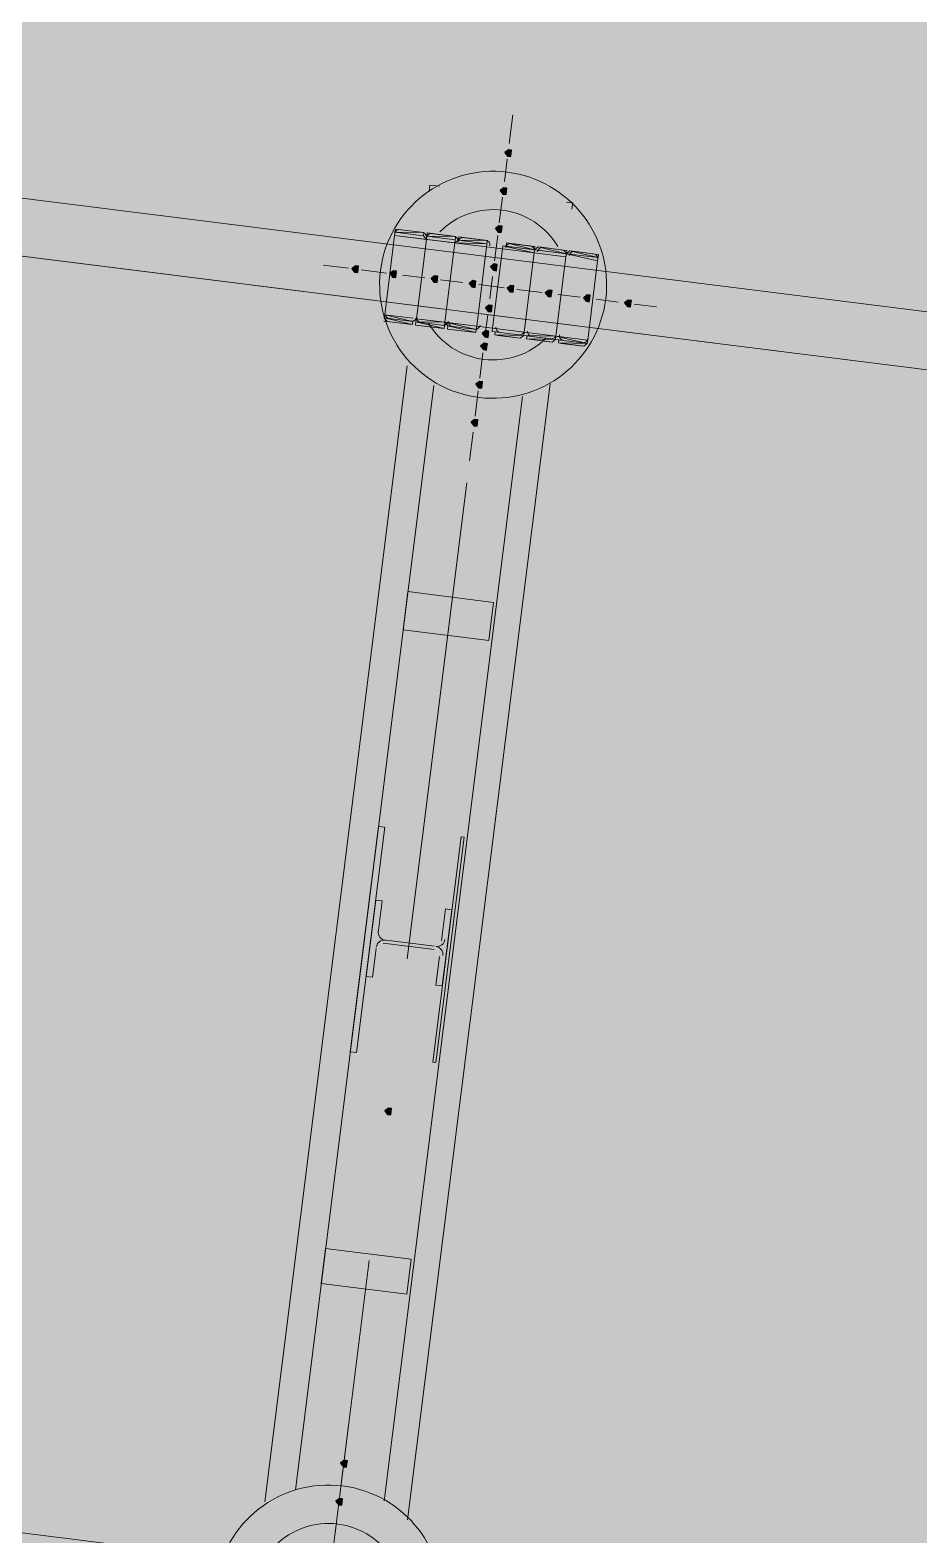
# Model space of a CAD drawing. Header units: metres. Extents: x -4 to 509425, y 7549 to 4732445.
# Drawn here: x 476002.263 to 476004.617, y 4719750.789 to 4719754.773 of the extents above; entities that cross this region are included whole.
import ezdxf

# ---------------------------------------------------------------- set-up
doc = ezdxf.new("R2010")
doc.units = ezdxf.units.M
doc.header["$LTSCALE"] = 0.01
doc.header["$MEASUREMENT"] = 0
doc.layers.get('0').update_dxf_attribs({"lineweight": 0})
doc.layers.add('_SUBESTACIÓN', color=1, linetype='Continuous')
doc.layers.add('SUBESTACION LA VID', color=253, linetype='Continuous')

# ---------------------------------------------------------------- blocks, each defined once
blk = doc.blocks.new('A$Cfff6051d')
at = {"layer": 'SUBESTACION LA VID', "transparency": 33554687}
h = blk.add_hatch(color=256, dxfattribs=at)
h.dxf.hatch_style = 2
h.paths.add_polyline_path([(476003.5373, 4719754.4465), (476003.5383, 4719754.4549), (476003.5299, 4719754.4559), (476003.5205, 4719754.4486), (476003.5278, 4719754.4391), (476003.5362, 4719754.4381)])
h = blk.add_hatch(color=256, dxfattribs=at)
h.dxf.hatch_style = 2
h.paths.add_polyline_path([(476003.5246, 4719754.3457), (476003.5257, 4719754.3541), (476003.5173, 4719754.3551), (476003.5078, 4719754.3478), (476003.5152, 4719754.3383), (476003.5236, 4719754.3373)])
h = blk.add_hatch(color=256, dxfattribs=at)
h.dxf.hatch_style = 2
h.paths.add_polyline_path([(476003.512, 4719754.2449), (476003.5131, 4719754.2533), (476003.5047, 4719754.2543), (476003.4952, 4719754.247), (476003.5026, 4719754.2375), (476003.511, 4719754.2365)])
h = blk.add_hatch(color=256, dxfattribs=at)
h.dxf.hatch_style = 2
h.paths.add_polyline_path([(476003.1318, 4719754.1389), (476003.1329, 4719754.1473), (476003.1245, 4719754.1484), (476003.115, 4719754.141), (476003.1224, 4719754.1316), (476003.1308, 4719754.1305)])
h = blk.add_hatch(color=256, dxfattribs=at)
h.dxf.hatch_style = 2
h.paths.add_polyline_path([(476003.2326, 4719754.1263), (476003.2337, 4719754.1347), (476003.2253, 4719754.1357), (476003.2158, 4719754.1284), (476003.2232, 4719754.1189), (476003.2316, 4719754.1179)])
h = blk.add_hatch(color=256, dxfattribs=at)
h.dxf.hatch_style = 2
h.paths.add_polyline_path([(476003.3419, 4719754.1126), (476003.3429, 4719754.121), (476003.3345, 4719754.1221), (476003.3251, 4719754.1147), (476003.3324, 4719754.1053), (476003.3408, 4719754.1042)])
h = blk.add_hatch(color=256, dxfattribs=at)
h.dxf.hatch_style = 2
h.paths.add_polyline_path([(476003.4994, 4719754.1441), (476003.5004, 4719754.1525), (476003.492, 4719754.1535), (476003.4826, 4719754.1462), (476003.4899, 4719754.1367), (476003.4983, 4719754.1357)])
h = blk.add_hatch(color=256, dxfattribs=at)
h.dxf.hatch_style = 2
h.paths.add_polyline_path([(476003.4427, 4719754.1), (476003.4437, 4719754.1084), (476003.4353, 4719754.1094), (476003.4259, 4719754.1021), (476003.4332, 4719754.0926), (476003.4416, 4719754.0916)])
h = blk.add_hatch(color=256, dxfattribs=at)
h.dxf.hatch_style = 2
h.paths.add_polyline_path([(476003.5435, 4719754.0873), (476003.5445, 4719754.0957), (476003.5361, 4719754.0968), (476003.5267, 4719754.0894), (476003.534, 4719754.08), (476003.5424, 4719754.0789)])
h = blk.add_hatch(color=256, dxfattribs=at)
h.dxf.hatch_style = 2
h.paths.add_polyline_path([(476003.6443, 4719754.0747), (476003.6453, 4719754.0831), (476003.6369, 4719754.0841), (476003.6275, 4719754.0768), (476003.6348, 4719754.0673), (476003.6432, 4719754.0663)])
h = blk.add_hatch(color=256, dxfattribs=at)
h.dxf.hatch_style = 2
h.paths.add_polyline_path([(476003.4857, 4719754.0348), (476003.4867, 4719754.0432), (476003.4783, 4719754.0443), (476003.4689, 4719754.037), (476003.4762, 4719754.0275), (476003.4846, 4719754.0264)])
h = blk.add_hatch(color=256, dxfattribs=at)
h.dxf.hatch_style = 2
h.paths.add_polyline_path([(476003.7451, 4719754.0621), (476003.7461, 4719754.0705), (476003.7377, 4719754.0715), (476003.7283, 4719754.0642), (476003.7356, 4719754.0547), (476003.744, 4719754.0537)])
h = blk.add_hatch(color=256, dxfattribs=at)
h.dxf.hatch_style = 2
h.paths.add_polyline_path([(476003.8543, 4719754.0484), (476003.8553, 4719754.0568), (476003.8469, 4719754.0578), (476003.8375, 4719754.0505), (476003.8448, 4719754.041), (476003.8532, 4719754.04)])
h = blk.add_hatch(color=256, dxfattribs=at)
h.dxf.hatch_style = 2
h.paths.add_polyline_path([(476003.4773, 4719753.9676), (476003.4783, 4719753.976), (476003.4699, 4719753.9771), (476003.4605, 4719753.9697), (476003.4678, 4719753.9603), (476003.4762, 4719753.9592)])
h = blk.add_hatch(color=256, dxfattribs=at)
h.dxf.hatch_style = 2
h.paths.add_polyline_path([(476003.473, 4719753.934), (476003.4741, 4719753.9424), (476003.4657, 4719753.9435), (476003.4562, 4719753.9361), (476003.4636, 4719753.9267), (476003.472, 4719753.9256)])
h = blk.add_hatch(color=256, dxfattribs=at)
h.dxf.hatch_style = 2
h.paths.add_polyline_path([(476003.4604, 4719753.8332), (476003.4615, 4719753.8416), (476003.4531, 4719753.8427), (476003.4436, 4719753.8353), (476003.451, 4719753.8259), (476003.4594, 4719753.8248)])
h = blk.add_hatch(color=256, dxfattribs=at)
h.dxf.hatch_style = 2
h.paths.add_polyline_path([(476003.4478, 4719753.7324), (476003.4488, 4719753.7408), (476003.4404, 4719753.7419), (476003.431, 4719753.7345), (476003.4383, 4719753.7251), (476003.4467, 4719753.724)])
h = blk.add_hatch(color=256, dxfattribs=at)
h.dxf.hatch_style = 2
h.paths.add_polyline_path([(476003.2192, 4719751.9096), (476003.2203, 4719751.918), (476003.2119, 4719751.919), (476003.2024, 4719751.9117), (476003.2098, 4719751.9022), (476003.2182, 4719751.9012)])
h = blk.add_hatch(color=256, dxfattribs=at)
h.dxf.hatch_style = 2
h.paths.add_polyline_path([(476003.1023, 4719750.9771), (476003.1034, 4719750.9855), (476003.095, 4719750.9866), (476003.0855, 4719750.9792), (476003.0929, 4719750.9698), (476003.1013, 4719750.9687)])
h = blk.add_hatch(color=256, dxfattribs=at)
h.dxf.hatch_style = 2
h.paths.add_polyline_path([(476003.0897, 4719750.8763), (476003.0908, 4719750.8847), (476003.0824, 4719750.8858), (476003.0729, 4719750.8784), (476003.0802, 4719750.869), (476003.0886, 4719750.8679)])
at = {"layer": 'SUBESTACION LA VID', "lineweight": 15}
for p, q in [((476071.4612, 4719745.6493), (475975.7142, 4719757.6531)), ((476071.4423, 4719745.4981), (475975.6953, 4719757.5019)), ((476003.5415, 4719754.5483), (476003.532, 4719754.4727)), ((476003.5268, 4719754.4307), (476003.5194, 4719754.3719)), ((476003.5141, 4719754.3299), (476003.5057, 4719754.2627)), ((476003.2978, 4719754.2376), (476003.239, 4719754.245)), ((476003.2285, 4719754.2292), (476003.2022, 4719754.0192)), ((476003.3125, 4719754.2187), (476003.2862, 4719754.0087)), ((476003.2862, 4719754.0087), (476003.3125, 4719754.2187)), ((476003.3818, 4719754.227), (476003.323, 4719754.2344)), ((476003.3881, 4719754.2092), (476003.3618, 4719753.9992)), ((476003.3618, 4719753.9992), (476003.3881, 4719754.2092)), ((476003.4658, 4719754.2165), (476003.407, 4719754.2239)), ((476003.4458, 4719753.9887), (476003.4721, 4719754.1987)), ((476003.5015, 4719754.2291), (476003.4931, 4719754.1619)), ((476003.533, 4719754.2081), (476003.5834, 4719754.2018)), ((476003.617, 4719754.1976), (476003.6674, 4719754.1912)), ((476071.0252, 4719742.1716), (475975.2782, 4719754.1753)), ((476003.4878, 4719753.9834), (476003.5141, 4719754.1934)), ((476003.5981, 4719754.1829), (476003.5718, 4719753.9729)), ((476003.5718, 4719753.9729), (476003.5981, 4719754.1829)), ((476003.6821, 4719754.1723), (476003.6558, 4719753.9623)), ((476003.6558, 4719753.9623), (476003.6821, 4719754.1723)), ((476003.701, 4719754.187), (476003.7514, 4719754.1807)), ((476003.7661, 4719754.1618), (476003.7398, 4719753.9518)), ((476003.1066, 4719754.1421), (476003.0394, 4719754.1505)), ((476003.2074, 4719754.1295), (476003.1402, 4719754.1379)), ((476003.3082, 4719754.1168), (476003.2494, 4719754.1242)), ((476003.4878, 4719754.1199), (476003.4804, 4719754.0611)), ((476003.4091, 4719754.1042), (476003.3503, 4719754.1116)), ((476003.5183, 4719754.0905), (476003.4511, 4719754.0989)), ((476003.6191, 4719754.0778), (476003.5519, 4719754.0863)), ((476003.7199, 4719754.0652), (476003.6611, 4719754.0726)), ((476003.8207, 4719754.0526), (476003.7619, 4719754.0599)), ((476003.9215, 4719754.0399), (476003.8627, 4719754.0473)), ((476003.2084, 4719754.0013), (476003.2672, 4719753.994)), ((476003.4752, 4719754.0191), (476003.4678, 4719753.9603)), ((476003.2924, 4719753.9908), (476003.3513, 4719753.9834)), ((476003.3765, 4719753.9803), (476003.4353, 4719753.9729)), ((476003.5529, 4719753.9582), (476003.5025, 4719753.9645)), ((476003.6369, 4719753.9476), (476003.5865, 4719753.954)), ((476003.7209, 4719753.9371), (476003.6705, 4719753.9434)), ((476003.262, 4719753.8837), (476002.8849, 4719750.8764)), ((476003.4625, 4719753.9183), (476003.4541, 4719753.8511)), ((476002.9658, 4719750.9089), (476003.3323, 4719753.8322)), ((476003.201, 4719750.8794), (476003.5675, 4719753.8027)), ((476003.64, 4719753.8363), (476003.2629, 4719750.829)), ((476003.4499, 4719753.8175), (476003.4415, 4719753.7503)), ((476003.4362, 4719753.7083), (476003.4267, 4719753.6327)), ((476003.2614, 4719752.3138), (476003.4194, 4719753.5739)), ((476003.1984, 4719752.3559), (476003.3328, 4719752.339)), ((476003.3339, 4719752.3474), (476003.1994, 4719752.3643)), ((476003.0034, 4719750.2557), (476003.1613, 4719751.5158)), ((476003.1066, 4719751.079), (476003.096, 4719750.995)), ((476003.0918, 4719750.9614), (476003.0834, 4719750.8942)), ((476003.0781, 4719750.8522), (476003.0708, 4719750.7934))]:
    blk.add_line(p, q, dxfattribs=at)
at = {"layer": 'SUBESTACION LA VID', "lineweight": 0}
for p, q in [((476003.2295, 4719754.2376), (476003.3051, 4719754.2281)), ((476003.2295, 4719754.2376), (476003.3051, 4719754.2281)), ((476003.2295, 4719754.2376), (476003.3062, 4719754.2365)), ((476003.2306, 4719754.246), (476003.3062, 4719754.2365)), ((476003.2306, 4719754.246), (476003.3062, 4719754.2365)), ((476003.2306, 4719754.246), (476003.2978, 4719754.2376)), ((476003.239, 4719754.245), (476003.2978, 4719754.2376)), ((476003.239, 4719754.245), (476003.2978, 4719754.2376)), ((476003.239, 4719754.245), (476003.2978, 4719754.2376)), ((476003.3135, 4719754.2271), (476003.3891, 4719754.2176)), ((476003.3135, 4719754.2271), (476003.3891, 4719754.2176)), ((476003.3135, 4719754.2271), (476003.3902, 4719754.226)), ((476003.3146, 4719754.2355), (476003.3902, 4719754.226)), ((476003.3146, 4719754.2355), (476003.3902, 4719754.226)), ((476003.323, 4719754.2344), (476003.3902, 4719754.226)), ((476003.323, 4719754.2344), (476003.3818, 4719754.227)), ((476003.323, 4719754.2344), (476003.3818, 4719754.227)), ((476003.3881, 4719754.2092), (476003.4731, 4719754.2071)), ((476003.3975, 4719754.2165), (476003.4731, 4719754.2071)), ((476003.3975, 4719754.2165), (476003.4731, 4719754.2071)), ((476003.3975, 4719754.2165), (476003.4731, 4719754.2071)), ((476003.3975, 4719754.2165), (476003.4731, 4719754.2071)), ((476003.3975, 4719754.2165), (476003.4742, 4719754.2155)), ((476003.3986, 4719754.2249), (476003.4742, 4719754.2155)), ((476003.3986, 4719754.2249), (476003.4742, 4719754.2155)), ((476003.3986, 4719754.2249), (476003.4658, 4719754.2165)), ((476003.3986, 4719754.2249), (476003.4658, 4719754.2165)), ((476003.407, 4719754.2239), (476003.4658, 4719754.2165)), ((476003.407, 4719754.2239), (476003.4658, 4719754.2165)), ((476003.5151, 4719754.2018), (476003.5981, 4719754.1829)), ((476003.5235, 4719754.2007), (476003.5991, 4719754.1913)), ((476003.5235, 4719754.2007), (476003.5991, 4719754.1913)), ((476003.5246, 4719754.2091), (476003.5991, 4719754.1913)), ((476003.5246, 4719754.2091), (476003.6002, 4719754.1997)), ((476003.5246, 4719754.2091), (476003.6002, 4719754.1997)), ((476003.5246, 4719754.2091), (476003.5918, 4719754.2007)), ((476003.5246, 4719754.2091), (476003.5918, 4719754.2007)), ((476003.533, 4719754.2081), (476003.5918, 4719754.2007)), ((476003.533, 4719754.2081), (476003.5918, 4719754.2007)), ((476003.6086, 4719754.1986), (476003.6832, 4719754.1807)), ((476003.6086, 4719754.1986), (476003.6758, 4719754.1902)), ((476003.6086, 4719754.1986), (476003.6758, 4719754.1902)), ((476003.6086, 4719754.1986), (476003.6758, 4719754.1902)), ((476003.6086, 4719754.1986), (476003.6758, 4719754.1902)), ((476003.617, 4719754.1976), (476003.6758, 4719754.1902)), ((476003.617, 4719754.1976), (476003.6758, 4719754.1902)), ((476003.5991, 4719754.1913), (476003.6832, 4719754.1807)), ((476003.5991, 4719754.1913), (476003.6832, 4719754.1807)), ((476003.6075, 4719754.1902), (476003.6832, 4719754.1807)), ((476003.6832, 4719754.1807), (476003.7661, 4719754.1618)), ((476003.6832, 4719754.1807), (476003.7672, 4719754.1702)), ((476003.6916, 4719754.1797), (476003.7672, 4719754.1702)), ((476003.6926, 4719754.1881), (476003.7672, 4719754.1702)), ((476003.6926, 4719754.1881), (476003.7598, 4719754.1797)), ((476003.6926, 4719754.1881), (476003.7598, 4719754.1797)), ((476003.701, 4719754.187), (476003.7598, 4719754.1797)), ((476003.701, 4719754.187), (476003.7598, 4719754.1797)), ((476003.2756, 4719753.9929), (476003.2, 4719754.0024)), ((476003.2756, 4719753.9929), (476003.2011, 4719754.0108)), ((476003.2767, 4719754.0013), (476003.2022, 4719754.0192)), ((476003.2778, 4719754.0097), (476003.2022, 4719754.0192)), ((476003.2756, 4719753.9929), (476003.2084, 4719754.0013)), ((476003.2756, 4719753.9929), (476003.2084, 4719754.0013)), ((476003.3597, 4719753.9824), (476003.2851, 4719754.0003)), ((476003.3607, 4719753.9908), (476003.2851, 4719754.0003)), ((476003.3607, 4719753.9908), (476003.2851, 4719754.0003)), ((476003.3607, 4719753.9908), (476003.2851, 4719754.0003)), ((476003.3607, 4719753.9908), (476003.2851, 4719754.0003)), ((476003.3618, 4719753.9992), (476003.2851, 4719754.0003)), ((476003.4458, 4719753.9887), (476003.3618, 4719753.9992)), ((476003.4447, 4719753.9803), (476003.3702, 4719753.9981)), ((476003.3513, 4719753.9834), (476003.284, 4719753.9919)), ((476003.3597, 4719753.9824), (476003.284, 4719753.9919)), ((476003.3597, 4719753.9824), (476003.284, 4719753.9919)), ((476003.3513, 4719753.9834), (476003.2924, 4719753.9908)), ((476003.3513, 4719753.9834), (476003.2924, 4719753.9908)), ((476003.4353, 4719753.9729), (476003.3681, 4719753.9813)), ((476003.4437, 4719753.9719), (476003.3681, 4719753.9813)), ((476003.4437, 4719753.9719), (476003.3681, 4719753.9813)), ((476003.4437, 4719753.9719), (476003.3691, 4719753.9897)), ((476003.4447, 4719753.9803), (476003.3691, 4719753.9897)), ((476003.4447, 4719753.9803), (476003.3691, 4719753.9897)), ((476003.4447, 4719753.9803), (476003.3691, 4719753.9897)), ((476003.4447, 4719753.9803), (476003.3691, 4719753.9897)), ((476003.5707, 4719753.9645), (476003.4867, 4719753.975)), ((476003.5613, 4719753.9571), (476003.4941, 4719753.9655)), ((476003.5707, 4719753.9645), (476003.4941, 4719753.9655)), ((476003.5707, 4719753.9645), (476003.4951, 4719753.9739)), ((476003.5529, 4719753.9582), (476003.5025, 4719753.9645)), ((476003.6547, 4719753.9539), (476003.5707, 4719753.9645)), ((476003.6547, 4719753.9539), (476003.5791, 4719753.9634)), ((476003.6547, 4719753.9539), (476003.5791, 4719753.9634)), ((476003.6453, 4719753.9466), (476003.5781, 4719753.955)), ((476003.6453, 4719753.9466), (476003.5781, 4719753.955)), ((476003.6547, 4719753.9539), (476003.5781, 4719753.955)), ((476003.6453, 4719753.9466), (476003.5865, 4719753.954)), ((476003.7293, 4719753.936), (476003.6621, 4719753.9445)), ((476003.7293, 4719753.936), (476003.6621, 4719753.9445)), ((476003.7293, 4719753.936), (476003.6621, 4719753.9445)), ((476003.7293, 4719753.936), (476003.6621, 4719753.9445)), ((476003.7387, 4719753.9434), (476003.6621, 4719753.9445)), ((476003.7387, 4719753.9434), (476003.6631, 4719753.9529)), ((476003.7387, 4719753.9434), (476003.6631, 4719753.9529)), ((476003.7293, 4719753.936), (476003.6705, 4719753.9434))]:
    blk.add_line(p, q, dxfattribs=at)
at = {"layer": 'SUBESTACION LA VID', "lineweight": 15}
for points in [[(476071.4423, 4719745.4981), (476071.4612, 4719745.6493), (475975.7142, 4719757.6531), (475975.6953, 4719757.5019), (476071.4423, 4719745.4981)], [(476003.3472, 4719754.3594), (476003.322, 4719754.3625), (476003.3199, 4719754.3457)], [(476003.6832, 4719754.3172), (476003.7, 4719754.3151), (476003.6979, 4719754.2983)], [(476003.3398, 4719754.2323), (476003.323, 4719754.2344), (476003.3146, 4719754.2355), (476003.3135, 4719754.2271), (476003.3125, 4719754.2187), (476003.3051, 4719754.2281), (476003.3062, 4719754.2365), (476003.2978, 4719754.2376), (476003.239, 4719754.245), (476003.2306, 4719754.246), (476003.2295, 4719754.2376), (476003.2285, 4719754.2292), (476003.2022, 4719754.0192), (476003.2011, 4719754.0108), (476003.2084, 4719754.0013), (476003.2672, 4719753.994), (476003.2756, 4719753.9929), (476003.2767, 4719754.0013), (476003.2862, 4719754.0087), (476003.2851, 4719754.0003), (476003.284, 4719753.9919), (476003.2924, 4719753.9908), (476003.3513, 4719753.9834), (476003.3597, 4719753.9824), (476003.3607, 4719753.9908), (476003.3618, 4719753.9992), (476003.3691, 4719753.9897), (476003.3681, 4719753.9813), (476003.3765, 4719753.9803), (476003.4353, 4719753.9729), (476003.4437, 4719753.9719), (476003.4447, 4719753.9803), (476003.4458, 4719753.9887), (476003.4878, 4719753.9834), (476003.4867, 4719753.975), (476003.4951, 4719753.9739), (476003.4941, 4719753.9655), (476003.5025, 4719753.9645), (476003.5529, 4719753.9582), (476003.5613, 4719753.9571), (476003.5707, 4719753.9645), (476003.5718, 4719753.9729), (476003.5707, 4719753.9645), (476003.5791, 4719753.9634), (476003.5781, 4719753.955), (476003.5865, 4719753.954), (476003.6369, 4719753.9476), (476003.6453, 4719753.9466), (476003.6547, 4719753.9539), (476003.6558, 4719753.9623), (476003.6547, 4719753.9539), (476003.6631, 4719753.9529), (476003.6621, 4719753.9445), (476003.6705, 4719753.9434), (476003.7209, 4719753.9371), (476003.7293, 4719753.936), (476003.7387, 4719753.9434), (476003.7398, 4719753.9518), (476003.7661, 4719754.1618), (476003.7672, 4719754.1702), (476003.7682, 4719754.1786), (476003.7598, 4719754.1797), (476003.7514, 4719754.1807), (476003.701, 4719754.187), (476003.6926, 4719754.1881), (476003.6832, 4719754.1807), (476003.6821, 4719754.1723), (476003.6832, 4719754.1807), (476003.6842, 4719754.1891), (476003.6758, 4719754.1902), (476003.6674, 4719754.1912), (476003.617, 4719754.1976), (476003.6086, 4719754.1986), (476003.5991, 4719754.1913), (476003.5981, 4719754.1829), (476003.5991, 4719754.1913), (476003.6002, 4719754.1997), (476003.5918, 4719754.2007), (476003.5834, 4719754.2018), (476003.533, 4719754.2081), (476003.5246, 4719754.2091), (476003.5235, 4719754.2007), (476003.5151, 4719754.2018), (476003.5141, 4719754.1934), (476003.4721, 4719754.1987), (476003.4731, 4719754.2071), (476003.4742, 4719754.2155), (476003.4658, 4719754.2165), (476003.407, 4719754.2239), (476003.3986, 4719754.2249), (476003.3975, 4719754.2165), (476003.3881, 4719754.2092), (476003.3891, 4719754.2176), (476003.3902, 4719754.226), (476003.3818, 4719754.227), (476003.3398, 4719754.2323)], [(476071.0063, 4719742.0204), (476071.0252, 4719742.1716), (475975.2782, 4719754.1753), (475975.2593, 4719754.0241), (476071.0063, 4719742.0204)], [(476003.2512, 4719753.1854), (476003.2638, 4719753.2862), (476003.4907, 4719753.2578), (476003.478, 4719753.157), (476003.2512, 4719753.1854)], [(476003.1279, 4719752.0661), (476003.2027, 4719752.6625), (476003.1859, 4719752.6646), (476003.1111, 4719752.0682), (476003.1279, 4719752.0661)], [(476003.3295, 4719752.0408), (476003.4043, 4719752.6372), (476003.4127, 4719752.6362), (476003.3379, 4719752.0397), (476003.3295, 4719752.0408)], [(476003.1785, 4719752.4693), (476003.1532, 4719752.2677), (476003.17, 4719752.2656), (476003.1795, 4719752.3412)], [(476003.1848, 4719752.3832), (476003.1953, 4719752.4672), (476003.1785, 4719752.4693)], [(476003.3475, 4719752.3201), (476003.338, 4719752.2445), (476003.3548, 4719752.2424), (476003.3801, 4719752.444), (476003.3633, 4719752.4461), (476003.3528, 4719752.3621)], [(476003.0343, 4719751.4549), (476003.0458, 4719751.5473), (476003.2726, 4719751.5189), (476003.2611, 4719751.4265), (476003.0343, 4719751.4549)]]:
    blk.add_lwpolyline(points, dxfattribs=at)
at = {"layer": 'SUBESTACION LA VID'}
for points in [[(476003.5373, 4719754.4465), (476003.5383, 4719754.4549), (476003.5299, 4719754.4559), (476003.5205, 4719754.4486), (476003.5278, 4719754.4391), (476003.5362, 4719754.4381)], [(476003.5246, 4719754.3457), (476003.5257, 4719754.3541), (476003.5173, 4719754.3551), (476003.5078, 4719754.3478), (476003.5152, 4719754.3383), (476003.5236, 4719754.3373)], [(476003.512, 4719754.2449), (476003.5131, 4719754.2533), (476003.5047, 4719754.2543), (476003.4952, 4719754.247), (476003.5026, 4719754.2375), (476003.511, 4719754.2365)], [(476003.1318, 4719754.1389), (476003.1329, 4719754.1473), (476003.1245, 4719754.1484), (476003.115, 4719754.141), (476003.1224, 4719754.1316), (476003.1308, 4719754.1305)], [(476003.2326, 4719754.1263), (476003.2337, 4719754.1347), (476003.2253, 4719754.1357), (476003.2158, 4719754.1284), (476003.2232, 4719754.1189), (476003.2316, 4719754.1179)], [(476003.3419, 4719754.1126), (476003.3429, 4719754.121), (476003.3345, 4719754.1221), (476003.3251, 4719754.1147), (476003.3324, 4719754.1053), (476003.3408, 4719754.1042)], [(476003.4994, 4719754.1441), (476003.5004, 4719754.1525), (476003.492, 4719754.1535), (476003.4826, 4719754.1462), (476003.4899, 4719754.1367), (476003.4983, 4719754.1357)], [(476003.4427, 4719754.1), (476003.4437, 4719754.1084), (476003.4353, 4719754.1094), (476003.4259, 4719754.1021), (476003.4332, 4719754.0926), (476003.4416, 4719754.0916)], [(476003.5435, 4719754.0873), (476003.5445, 4719754.0957), (476003.5361, 4719754.0968), (476003.5267, 4719754.0894), (476003.534, 4719754.08), (476003.5424, 4719754.0789)], [(476003.6443, 4719754.0747), (476003.6453, 4719754.0831), (476003.6369, 4719754.0841), (476003.6275, 4719754.0768), (476003.6348, 4719754.0673), (476003.6432, 4719754.0663)], [(476003.4857, 4719754.0348), (476003.4867, 4719754.0432), (476003.4783, 4719754.0443), (476003.4689, 4719754.037), (476003.4762, 4719754.0275), (476003.4846, 4719754.0264)], [(476003.7451, 4719754.0621), (476003.7461, 4719754.0705), (476003.7377, 4719754.0715), (476003.7283, 4719754.0642), (476003.7356, 4719754.0547), (476003.744, 4719754.0537)], [(476003.8543, 4719754.0484), (476003.8553, 4719754.0568), (476003.8469, 4719754.0578), (476003.8375, 4719754.0505), (476003.8448, 4719754.041), (476003.8532, 4719754.04)], [(476003.4773, 4719753.9676), (476003.4783, 4719753.976), (476003.4699, 4719753.9771), (476003.4605, 4719753.9697), (476003.4678, 4719753.9603), (476003.4762, 4719753.9592)], [(476003.473, 4719753.934), (476003.4741, 4719753.9424), (476003.4657, 4719753.9435), (476003.4562, 4719753.9361), (476003.4636, 4719753.9267), (476003.472, 4719753.9256)], [(476003.4604, 4719753.8332), (476003.4615, 4719753.8416), (476003.4531, 4719753.8427), (476003.4436, 4719753.8353), (476003.451, 4719753.8259), (476003.4594, 4719753.8248)], [(476003.4478, 4719753.7324), (476003.4488, 4719753.7408), (476003.4404, 4719753.7419), (476003.431, 4719753.7345), (476003.4383, 4719753.7251), (476003.4467, 4719753.724)], [(476003.2192, 4719751.9096), (476003.2203, 4719751.918), (476003.2119, 4719751.919), (476003.2024, 4719751.9117), (476003.2098, 4719751.9022), (476003.2182, 4719751.9012)], [(476003.1023, 4719750.9771), (476003.1034, 4719750.9855), (476003.095, 4719750.9866), (476003.0855, 4719750.9792), (476003.0929, 4719750.9698), (476003.1013, 4719750.9687)], [(476003.0897, 4719750.8763), (476003.0908, 4719750.8847), (476003.0824, 4719750.8858), (476003.0729, 4719750.8784), (476003.0802, 4719750.869), (476003.0886, 4719750.8679)]]:
    blk.add_lwpolyline(points, close=True, dxfattribs=at)
at = {"layer": 'SUBESTACION LA VID', "lineweight": 0}
for points in [[(476003.5373, 4719754.4465), (476003.5383, 4719754.4549), (476003.5299, 4719754.4559), (476003.5205, 4719754.4486), (476003.5278, 4719754.4391), (476003.5362, 4719754.4381)], [(476003.5246, 4719754.3457), (476003.5257, 4719754.3541), (476003.5173, 4719754.3551), (476003.5078, 4719754.3478), (476003.5152, 4719754.3383), (476003.5236, 4719754.3373)], [(476003.512, 4719754.2449), (476003.5131, 4719754.2533), (476003.5047, 4719754.2543), (476003.4952, 4719754.247), (476003.5026, 4719754.2375), (476003.511, 4719754.2365)], [(476003.1318, 4719754.1389), (476003.1329, 4719754.1473), (476003.1245, 4719754.1484), (476003.115, 4719754.141), (476003.1224, 4719754.1316), (476003.1308, 4719754.1305)], [(476003.2326, 4719754.1263), (476003.2337, 4719754.1347), (476003.2253, 4719754.1357), (476003.2158, 4719754.1284), (476003.2232, 4719754.1189), (476003.2316, 4719754.1179)], [(476003.3419, 4719754.1126), (476003.3429, 4719754.121), (476003.3345, 4719754.1221), (476003.3251, 4719754.1147), (476003.3324, 4719754.1053), (476003.3408, 4719754.1042)], [(476003.4994, 4719754.1441), (476003.5004, 4719754.1525), (476003.492, 4719754.1535), (476003.4826, 4719754.1462), (476003.4899, 4719754.1367), (476003.4983, 4719754.1357)], [(476003.4427, 4719754.1), (476003.4437, 4719754.1084), (476003.4353, 4719754.1094), (476003.4259, 4719754.1021), (476003.4332, 4719754.0926), (476003.4416, 4719754.0916)], [(476003.5435, 4719754.0873), (476003.5445, 4719754.0957), (476003.5361, 4719754.0968), (476003.5267, 4719754.0894), (476003.534, 4719754.08), (476003.5424, 4719754.0789)], [(476003.6443, 4719754.0747), (476003.6453, 4719754.0831), (476003.6369, 4719754.0841), (476003.6275, 4719754.0768), (476003.6348, 4719754.0673), (476003.6432, 4719754.0663)], [(476003.4857, 4719754.0348), (476003.4867, 4719754.0432), (476003.4783, 4719754.0443), (476003.4689, 4719754.037), (476003.4762, 4719754.0275), (476003.4846, 4719754.0264)], [(476003.7451, 4719754.0621), (476003.7461, 4719754.0705), (476003.7377, 4719754.0715), (476003.7283, 4719754.0642), (476003.7356, 4719754.0547), (476003.744, 4719754.0537)], [(476003.8543, 4719754.0484), (476003.8553, 4719754.0568), (476003.8469, 4719754.0578), (476003.8375, 4719754.0505), (476003.8448, 4719754.041), (476003.8532, 4719754.04)], [(476003.4773, 4719753.9676), (476003.4783, 4719753.976), (476003.4699, 4719753.9771), (476003.4605, 4719753.9697), (476003.4678, 4719753.9603), (476003.4762, 4719753.9592)], [(476003.473, 4719753.934), (476003.4741, 4719753.9424), (476003.4657, 4719753.9435), (476003.4562, 4719753.9361), (476003.4636, 4719753.9267), (476003.472, 4719753.9256)], [(476003.4604, 4719753.8332), (476003.4615, 4719753.8416), (476003.4531, 4719753.8427), (476003.4436, 4719753.8353), (476003.451, 4719753.8259), (476003.4594, 4719753.8248)], [(476003.4478, 4719753.7324), (476003.4488, 4719753.7408), (476003.4404, 4719753.7419), (476003.431, 4719753.7345), (476003.4383, 4719753.7251), (476003.4467, 4719753.724)], [(476003.2192, 4719751.9096), (476003.2203, 4719751.918), (476003.2119, 4719751.919), (476003.2024, 4719751.9117), (476003.2098, 4719751.9022), (476003.2182, 4719751.9012)], [(476003.1023, 4719750.9771), (476003.1034, 4719750.9855), (476003.095, 4719750.9866), (476003.0855, 4719750.9792), (476003.0929, 4719750.9698), (476003.1013, 4719750.9687)], [(476003.0897, 4719750.8763), (476003.0908, 4719750.8847), (476003.0824, 4719750.8858), (476003.0729, 4719750.8784), (476003.0802, 4719750.869), (476003.0886, 4719750.8679)]]:
    blk.add_lwpolyline(points, close=True, dxfattribs=at)
for points in [[(476003.2295, 4719754.2376), (476003.3051, 4719754.2281), (476003.2295, 4719754.2376)], [(476003.4721, 4719754.1987), (476003.2285, 4719754.2292), (476003.3881, 4719754.2092)], [(476003.3881, 4719754.2092), (476003.3125, 4719754.2187), (476003.2285, 4719754.2292)], [(476003.3135, 4719754.2271), (476003.3891, 4719754.2176), (476003.3135, 4719754.2271)], [(476003.323, 4719754.2344), (476003.3818, 4719754.227), (476003.323, 4719754.2344)], [(476003.5151, 4719754.2018), (476003.5991, 4719754.1913), (476003.6832, 4719754.1807)], [(476003.6821, 4719754.1723), (476003.5981, 4719754.1829), (476003.5141, 4719754.1934)], [(476003.6832, 4719754.1807), (476003.7672, 4719754.1702), (476003.6832, 4719754.1807)], [(476003.6926, 4719754.1881), (476003.7598, 4719754.1797), (476003.6926, 4719754.1881)], [(476003.2767, 4719754.0013), (476003.2011, 4719754.0108), (476003.2767, 4719754.0013)], [(476003.2767, 4719754.0013), (476003.2011, 4719754.0108), (476003.2767, 4719754.0013)], [(476003.2672, 4719753.994), (476003.2084, 4719754.0013), (476003.2672, 4719753.994)], [(476003.4458, 4719753.9887), (476003.2862, 4719754.0087), (476003.3618, 4719753.9992)], [(476003.4353, 4719753.9729), (476003.3765, 4719753.9803), (476003.4353, 4719753.9729)], [(476003.7398, 4719753.9518), (476003.4878, 4719753.9834), (476003.5718, 4719753.9729)], [(476003.5025, 4719753.9645), (476003.5613, 4719753.9571), (476003.4941, 4719753.9655)], [(476003.5707, 4719753.9645), (476003.4951, 4719753.9739), (476003.5707, 4719753.9645)], [(476003.6547, 4719753.9539), (476003.5707, 4719753.9645), (476003.6558, 4719753.9623), (476003.7387, 4719753.9434)], [(476003.6558, 4719753.9623), (476003.5718, 4719753.9729), (476003.7398, 4719753.9518), (476003.6558, 4719753.9623)], [(476003.6453, 4719753.9466), (476003.5781, 4719753.955), (476003.6453, 4719753.9466)], [(476003.7387, 4719753.9434), (476003.6547, 4719753.9539), (476003.7387, 4719753.9434)]]:
    blk.add_lwpolyline(points, dxfattribs=at)
at = {"layer": 'SUBESTACION LA VID', "lineweight": 15}
for points, knots in [([(476003.1912, 4719754.1358), (476003.1705, 4719753.9711), (476003.2873, 4719753.8208), (476003.452, 4719753.8002), (476003.6167, 4719753.7795), (476003.7669, 4719753.8963), (476003.7876, 4719754.061), (476003.8082, 4719754.2257), (476003.6915, 4719754.3759), (476003.5268, 4719754.3966), (476003.3621, 4719754.4172), (476003.2118, 4719754.3005), (476003.1912, 4719754.1358)], [0, 0, 0, 0, 1, 1, 1, 2, 2, 2, 3, 3, 3, 4, 4, 4, 4]), ([(476003.6608, 4719754.1994), (476003.6294, 4719754.2525), (476003.5753, 4719754.2881), (476003.5141, 4719754.2958), (476003.453, 4719754.3034), (476003.3917, 4719754.2823), (476003.3483, 4719754.2386)], [0, 0, 0, 0, 1, 1, 1, 2, 2, 2, 2]), ([(476003.3184, 4719753.9967), (476003.3497, 4719753.9439), (476003.4037, 4719753.9086), (476003.4646, 4719753.901), (476003.5255, 4719753.8933), (476003.5866, 4719753.9142), (476003.63, 4719753.9576)], [0, 0, 0, 0, 1, 1, 1, 2, 2, 2, 2]), ([(476002.7552, 4719750.658), (476002.7345, 4719750.4933), (476002.8513, 4719750.3431), (476003.016, 4719750.3224), (476003.1807, 4719750.3018), (476003.3309, 4719750.4185), (476003.3516, 4719750.5832), (476003.3722, 4719750.7479), (476003.2555, 4719750.8982), (476003.0908, 4719750.9188), (476002.9261, 4719750.9395), (476002.7758, 4719750.8227), (476002.7552, 4719750.658)], [0, 0, 0, 0, 1, 1, 1, 2, 2, 2, 3, 3, 3, 4, 4, 4, 4]), ([(476003.2247, 4719750.7217), (476003.1934, 4719750.7748), (476003.1393, 4719750.8104), (476003.0781, 4719750.818), (476003.017, 4719750.8257), (476002.9557, 4719750.8046), (476002.9123, 4719750.7609)], [0, 0, 0, 0, 1, 1, 1, 2, 2, 2, 2])]:
    blk.add_open_spline(points, degree=3, knots=knots, dxfattribs=at)
for points in [[(476003.2432, 4719754.2444), (476003.2362, 4719754.2453), (476003.2299, 4719754.2404), (476003.229, 4719754.2334)], [(476003.313, 4719754.2229), (476003.3139, 4719754.2298), (476003.309, 4719754.2362), (476003.302, 4719754.2371)], [(476003.3272, 4719754.2339), (476003.3202, 4719754.2348), (476003.3139, 4719754.2298), (476003.313, 4719754.2229)], [(476003.397, 4719754.2123), (476003.3979, 4719754.2193), (476003.393, 4719754.2256), (476003.386, 4719754.2265)], [(476003.4112, 4719754.2234), (476003.4042, 4719754.2242), (476003.3979, 4719754.2193), (476003.397, 4719754.2123)], [(476003.481, 4719754.2018), (476003.4819, 4719754.2088), (476003.477, 4719754.2151), (476003.47, 4719754.216)], [(476003.5372, 4719754.2076), (476003.5302, 4719754.2084), (476003.5239, 4719754.2035), (476003.523, 4719754.1965)], [(476003.5986, 4719754.1871), (476003.5995, 4719754.194), (476003.5946, 4719754.2004), (476003.5876, 4719754.2012)], [(476003.6212, 4719754.197), (476003.6142, 4719754.1979), (476003.6079, 4719754.193), (476003.607, 4719754.186)], [(476003.6826, 4719754.1765), (476003.6835, 4719754.1835), (476003.6786, 4719754.1898), (476003.6716, 4719754.1907)], [(476003.7052, 4719754.1865), (476003.6982, 4719754.1874), (476003.6919, 4719754.1824), (476003.691, 4719754.1755)], [(476003.7666, 4719754.166), (476003.7675, 4719754.173), (476003.7626, 4719754.1793), (476003.7556, 4719754.1802)], [(476003.2027, 4719754.0234), (476003.2018, 4719754.0164), (476003.2067, 4719754.0101), (476003.2137, 4719754.0092)], [(476003.2725, 4719754.0018), (476003.2795, 4719754.001), (476003.2858, 4719754.0059), (476003.2867, 4719754.0129)], [(476003.2867, 4719754.0129), (476003.2858, 4719754.0059), (476003.2907, 4719753.9996), (476003.2977, 4719753.9987)], [(476003.3565, 4719753.9913), (476003.3635, 4719753.9904), (476003.3698, 4719753.9954), (476003.3707, 4719754.0023)], [(476003.3707, 4719754.0023), (476003.3698, 4719753.9954), (476003.3747, 4719753.989), (476003.3817, 4719753.9882)], [(476003.4405, 4719753.9808), (476003.4475, 4719753.9799), (476003.4538, 4719753.9848), (476003.4547, 4719753.9918)], [(476003.4967, 4719753.9865), (476003.4958, 4719753.9796), (476003.5008, 4719753.9732), (476003.5077, 4719753.9724)], [(476003.5581, 4719753.966), (476003.5651, 4719753.9652), (476003.5714, 4719753.9701), (476003.5723, 4719753.9771)], [(476003.5807, 4719753.976), (476003.5798, 4719753.969), (476003.5848, 4719753.9627), (476003.5917, 4719753.9618)], [(476003.6421, 4719753.9555), (476003.6491, 4719753.9546), (476003.6554, 4719753.9596), (476003.6563, 4719753.9665)], [(476003.6647, 4719753.9655), (476003.6638, 4719753.9585), (476003.6688, 4719753.9522), (476003.6757, 4719753.9513)], [(476003.7261, 4719753.945), (476003.7331, 4719753.9441), (476003.7394, 4719753.949), (476003.7403, 4719753.956)], [(476003.2036, 4719752.3637), (476003.1921, 4719752.3652), (476003.1815, 4719752.357), (476003.18, 4719752.3454)], [(476003.1853, 4719752.3874), (476003.1838, 4719752.3758), (476003.1921, 4719752.3652), (476003.2036, 4719752.3637)], [(476003.3381, 4719752.3469), (476003.3497, 4719752.3454), (476003.3602, 4719752.3536), (476003.3617, 4719752.3652)], [(476003.3564, 4719752.3232), (476003.3579, 4719752.3348), (476003.3497, 4719752.3454), (476003.3381, 4719752.3469)]]:
    blk.add_open_spline(points, degree=3, dxfattribs=at)

msp = doc.modelspace()

# ---------------------------------------------------------------- hatches: boundary and pattern name
at = {"layer": '_SUBESTACIÓN', "transparency": 33554559}
h = msp.add_hatch(color=1, dxfattribs=at)
h.dxf.hatch_style = 1
h.paths.add_polyline_path([(475968.6399, 4719805.825), (476089.9386, 4719790.615), (476078.1686, 4719696.74), (475956.8686, 4719711.9502)])

# ---------------------------------------------------------------- block references
at = {"linetype": 'Continuous'}
msp.add_blockref('A$Cfff6051d', (0, 0), dxfattribs=at)

doc.saveas('drawing.dxf')
